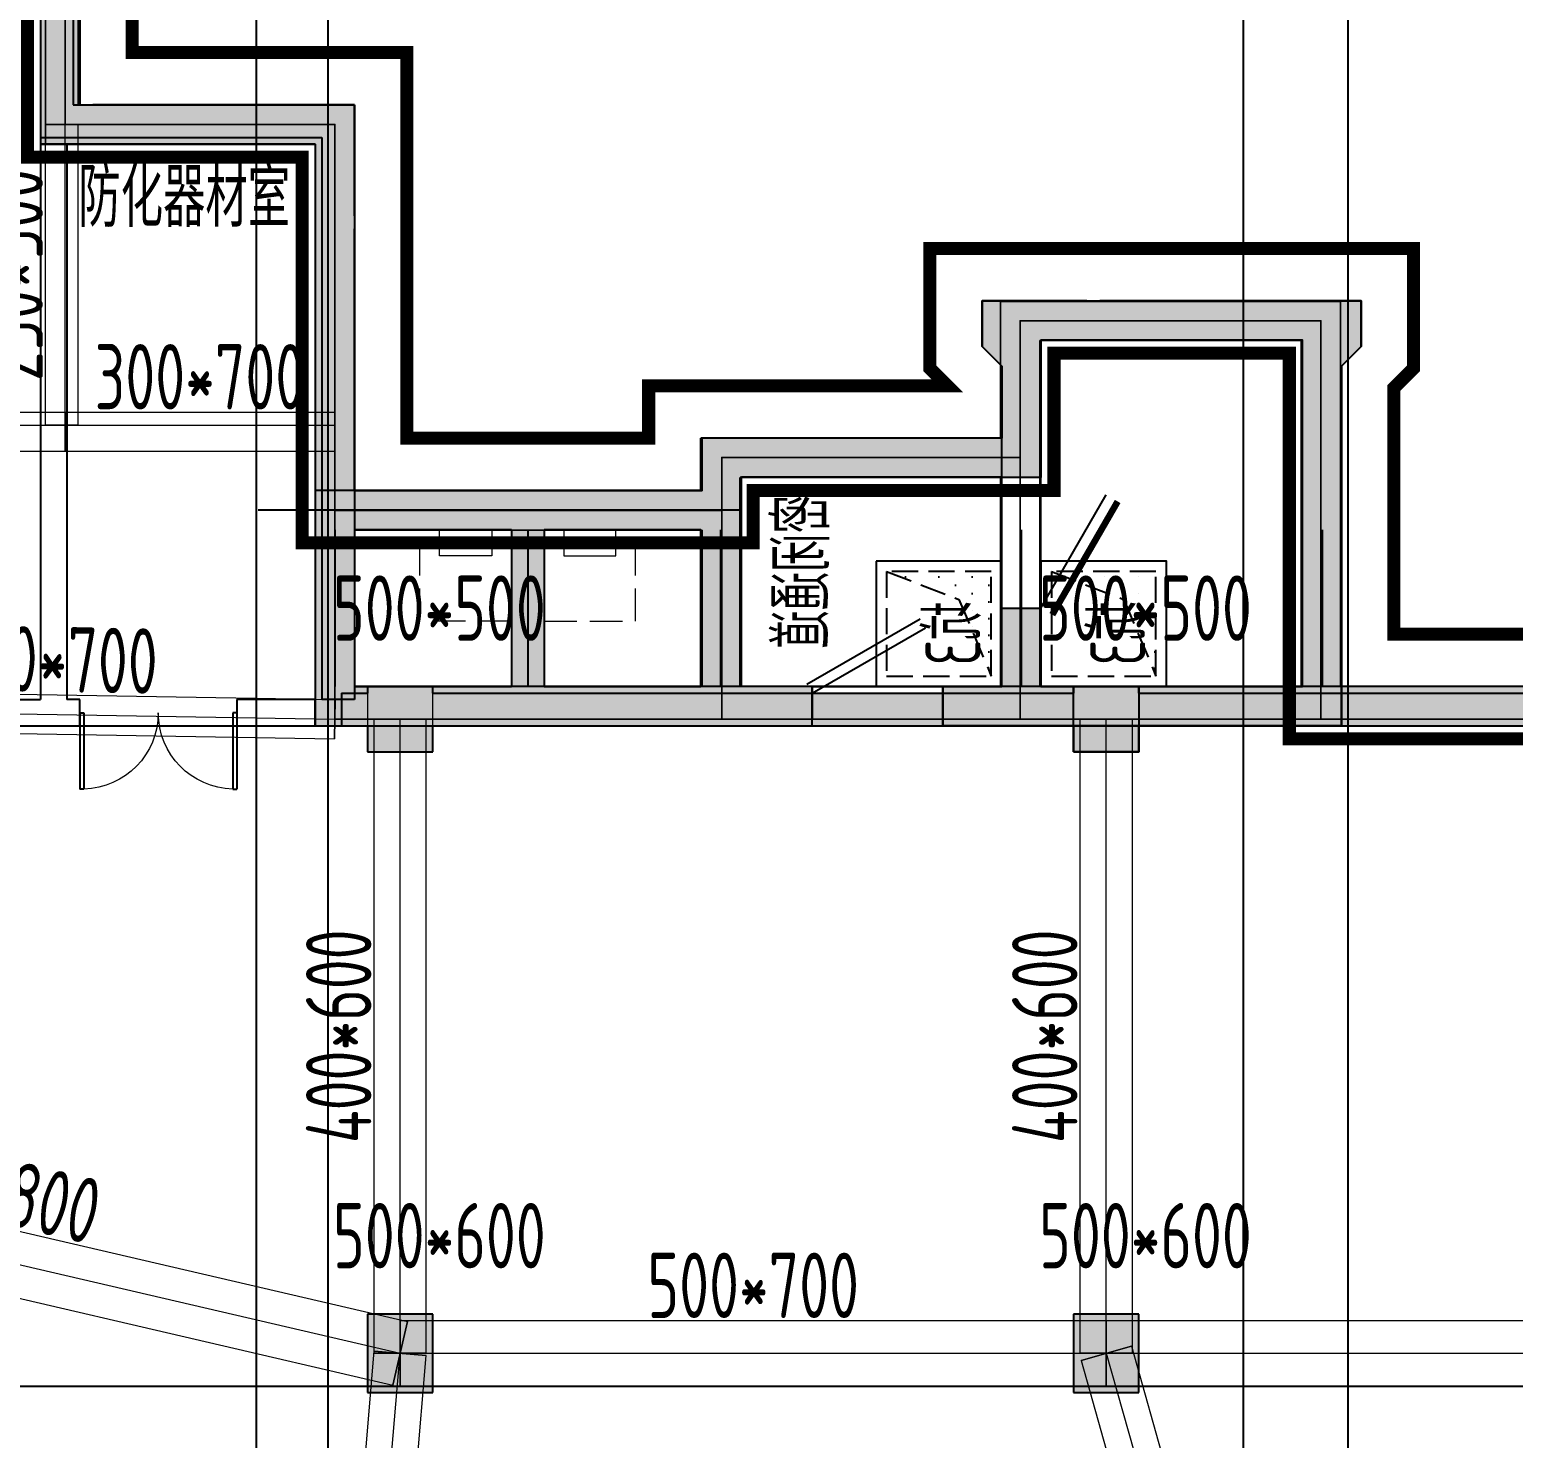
# Model space of a CAD drawing. Extents: x 369444 to 684549, y -549309 to 575337.
# Drawn here: x 449591 to 460938, y 449807 to 460582 of the extents above; entities that cross this region are included whole.
import ezdxf

# ---------------------------------------------------------------- set-up
doc = ezdxf.new("R2010")
doc.units = 0
doc.header["$LTSCALE"] = 1000
doc.header["$MEASUREMENT"] = 0
doc.linetypes.add('DASH', pattern=[0.35, 0.25, -0.1])
for name, color, linetype, lineweight, true_color in [('-1-0-1', 7, 'Continuous', 0, 0xc0c0c0), ('-1-1-2', 7, 'Continuous', 0, 0xc0c0c0), ('-2-0-1', 1, 'Continuous', 0, 0xff0000), ('-2-1-2', 9, 'Continuous', 0, 0x808080), ('1-6-1', 7, 'Continuous', 0, 0x55ff55), ('1-6-2', 7, 'Continuous', 0, 0x55ff55), ('11-6-1', 2, 'Continuous', 0, 0xffff00), ('11-6-2', 2, 'Continuous', 0, 0xffff00), ('11-6-5', 2, 'Continuous', 0, 0xffff00), ('12-6-1', 4, 'Continuous', 0, 0x00ffff), ('12-6-2', 4, 'Continuous', 0, 0x00ffff), ('12-6-5', 4, 'Continuous', 0, 0x00ffff)]:
    doc.layers.add(name, color=color, linetype=linetype, lineweight=lineweight, true_color=true_color)
for name, color, linetype in [('A-WALL-HATCH', 8, 'Continuous'), ('AIRD-PLUM', 122, 'Continuous'), ('COLUMN', 9, 'Continuous'), ('DOTE', 1, 'Continuous'), ('HS-A-轮廓线-地下室', 3, 'DASH'), ('PUB_DIM', 3, 'Continuous'), ('PUB_HATCH', 8, 'Continuous'), ('PUB_WALL', 9, 'Continuous'), ('WALL', 9, 'Continuous'), ('WINDOW', 4, 'Continuous'), ('二期轮廓线', 8, 'DASH'), ('文字', 2, 'Continuous'), ('留洞', 4, 'Continuous'), ('砼墙', 151, 'Continuous'), ('防火分区线', 7, 'Continuous')]:
    doc.layers.add(name, color=color, linetype=linetype)
doc.layers.add('细线', color=42, linetype='Continuous', lineweight=13)
doc.styles.add('_TCH_DIM', font='SIMPLEX', dxfattribs={"bigfont": 'GBCBIG'})
doc.styles.add('yjkcad', font='yjkeng.shx', dxfattribs={"width": 0.7, "height": 250, "bigfont": 'yjkchn.shx'})
doc.styles.add('说明', font='TSSDENG', dxfattribs={"width": 0.7, "bigfont": 'HZTXT'})

# ---------------------------------------------------------------- blocks, each defined once
blk = doc.blocks.new('$DorLib2D$00000002')
for p, q in [((-0.5, 0), (-0.5, 0.4875)), ((-0.475, 0.4875), (-0.5, 0.4875)), ((-0.475, 0), (-0.475, 0.4875)), ((0.475, 0), (0.475, 0.4875)), ((0.475, 0.4875), (0.5, 0.4875)), ((0.5, 0), (0.5, 0.4875)), ((-0.5, 0), (-0.475, 0)), ((0.5, 0), (0.475, 0))]:
    blk.add_line(p, q)
at = {"lineweight": 13}
for centre, start, end in [((-0.4875, 0), 0, 88.53072), ((0.4875, 0), 91.46928, 180)]:
    blk.add_arc(centre, 0.4875, start, end, dxfattribs=at)
blk = doc.blocks.new('$DorLib2D$00000179')
at = {"color": 0}
for p, q in [((-0.54, 0.169), (0.326, 0.669)), ((-0.5, 0.1), (0.366, 0.6))]:
    blk.add_line(p, q, dxfattribs=at)
blk = doc.blocks.new('column500')
h = blk.add_hatch(color=0)
h.dxf.hatch_style = 1
h.paths.add_polyline_path([(-216381, -381440), (-215881, -381440), (-215881, -380940), (-216381, -380940)])
at = {"color": 0}
blk.add_lwpolyline([(-216381, -381440), (-215881, -381440), (-215881, -380940), (-216381, -380940)], close=True, dxfattribs=at)
blk = doc.blocks.new('JSK800')
at = {"layer": 'AIRD-PLUM'}
h = blk.add_hatch(dxfattribs=at)
h.set_pattern_fill('DOTS', color=8, scale=80, style=0)
h.set_pattern_definition([(0, (-20, -20), (63.5, 127), [0, -127])])
h.paths.add_polyline_path([(80, 880), (80, 80), (293, 633), (880, 880)])
at = {"layer": 'AIRD-PLUM', "ltscale": 0.25}
blk.add_lwpolyline([(0, 0), (960, 0), (960, 960), (0, 960)], close=True, dxfattribs=at)
at = {"layer": 'AIRD-PLUM', "color": 8, "linetype": 'DASH', "ltscale": 0.8}
blk.add_lwpolyline([(80, 80), (880, 80), (880, 880), (80, 880)], close=True, dxfattribs=at)
blk.add_lwpolyline([(80, 80), (293, 633), (880, 880)], dxfattribs=at)
blk = doc.blocks.new('$DorLib2D$00000191')
at = {"layer": 'WINDOW', "color": 0}
blk.add_line((-0.5, 0.15), (0.366, 0.65), dxfattribs=at)
at = {"layer": 'WINDOW', "color": 0, "const_width": 0.05}
blk.add_lwpolyline([(-0.55, 0.237), (0.316, 0.737)], dxfattribs=at)

msp = doc.modelspace()

# ---------------------------------------------------------------- hatches: boundary and pattern name
at = {"layer": 'A-WALL-HATCH'}
for points in [[(452674.7, 455056.6), (452674.7, 455556.6), (452174.7, 455556.6), (452174.7, 455056.6)], [(458074.7, 455056.6), (458074.7, 455556.6), (457574.7, 455556.6), (457574.7, 455056.6)], [(452674.7, 450156.6), (452674.7, 450756.6), (452174.7, 450756.6), (452174.7, 450156.6)], [(458074.7, 450156.6), (458074.7, 450756.6), (457574.7, 450756.6), (457574.7, 450156.6)]]:
    msp.add_hatch(color=256, dxfattribs=at).paths.add_polyline_path(points)
at = {"layer": 'PUB_HATCH', "linetype": 'ByBlock'}
for points in [[(449924.5, 466957), (449674.5, 466707), (449674.5, 459757), (449924.5, 460007)], [(449924.5, 460007), (449674.5, 459757), (451824.5, 459757), (452074.5, 460007)], [(452074.5, 460007), (451824.5, 459757), (451824.5, 455457), (452074.5, 455457)], [(452174.7, 455257), (452174.7, 455507), (451974.5, 455507), (451974.5, 455257)], [(457574.7, 455257), (457574.7, 455507), (452674.7, 455507), (452674.7, 455257)], [(465724.7, 455257), (465724.7, 455507), (458074.7, 455507), (458074.7, 455257)]]:
    msp.add_hatch(color=256, dxfattribs=at).paths.add_polyline_path(points)
at = {"layer": 'PUB_HATCH'}
for points in [[(449734.6, 461277), (449674.6, 461157), (449674.6, 459707), (449974.6, 460007), (449974.6, 461257)], [(449974.6, 460007), (449674.6, 459707), (451774.6, 459707), (452074.6, 460007)], [(452074.6, 460007), (451774.6, 459707), (451774.6, 455257), (452074.6, 455557)], [(451774.6, 455257), (455575.1, 455257), (455575.1, 455557), (452074.6, 455557)], [(475074.6, 455557), (456575.1, 455557), (456575.1, 455257), (475074.6, 455257)]]:
    msp.add_hatch(color=256, dxfattribs=at).paths.add_polyline_path(points)
at = {"layer": 'PUB_HATCH', "extrusion": (3.05966e-06, -1.21671e-05, 1)}
for points in [[(457024.9, 457157), (457024.9, 457457), (454724.9, 457457), (455024.9, 457157)], [(454824.9, 456907), (455024.9, 456907), (455024.9, 457157), (454724.9, 457457), (454724.9, 457057)], [(452074.6, 456757), (451774.6, 457057), (451774.6, 455257), (452074.6, 455557)], [(453399.9, 456857), (453399.9, 457057), (451774.6, 457057), (452074.6, 456757), (453274.9, 456757)], [(454824.9, 456907), (454724.9, 457057), (453399.9, 457057), (453399.9, 456857), (453524.9, 456757), (454724.9, 456757)], [(453399.9, 456857), (453274.9, 456757), (453274.9, 455557), (453399.9, 455457), (453524.9, 455557), (453524.9, 456757)], [(454874.9, 455457), (455024.9, 455557), (455024.9, 456907), (454824.9, 456907), (454724.9, 456757), (454724.9, 455557)]]:
    msp.add_hatch(color=252, dxfattribs=at).paths.add_polyline_path(points)
at = {"layer": 'PUB_HATCH', "linetype": 'ByBlock', "extrusion": (3.05966e-06, -1.21671e-05, 1)}
for points in [[(452074.6, 455557), (451774.6, 455257), (453399.9, 455257), (453399.9, 455457), (453274.9, 455557)], [(453399.9, 455457), (453399.9, 455257), (454874.9, 455257), (454874.9, 455457), (454724.9, 455557), (453524.9, 455557)], [(454874.9, 455257), (455574.9, 455257), (455574.9, 455557), (455024.9, 455557), (454874.9, 455457)]]:
    msp.add_hatch(color=8, dxfattribs=at).paths.add_polyline_path(points)
at = {"layer": 'PUB_WALL', "extrusion": (3.05966e-06, -1.21671e-05, 1)}
msp.add_hatch(color=252, dxfattribs=at).paths.add_polyline_path([(457324.9, 455557), (457324.9, 456157), (457024.9, 456157), (457024.9, 455557), (456574.9, 455557), (456574.9, 455257), (456874.9, 455257), (456834.4, 455257), (457474.9, 455257), (457474.9, 455257), (459624.9, 455257), (459624.9, 458007), (459774.9, 458157), (459774.9, 458507), (456874.9, 458507), (456874.9, 458157), (457024.9, 458007), (457024.9, 457157), (457324.9, 457157), (457324.9, 458207), (459324.9, 458207), (459324.9, 455557)])

# ---------------------------------------------------------------- linework, layer by layer
at = {"layer": '-1-0-1', "color": 0}
for p in [(449861.1, 459857.2, -3600), (451924.3, 459857.2, -3600), (457165.8, 458353.3, -3600), (459464.8, 458353.3, -3600), (449861.1, 457556.9, -3600), (451924.3, 457556.9, -3600), (454884.3, 457310.3, -3600), (457165.8, 457310.3, -3600), (451924.3, 456903.9, -3600), (454884.3, 456903.9, -3600), (451924.3, 455307.1, -3600), (452424.3, 455307.1, -3600), (454884.3, 455307.1, -3600), (457165.8, 455307.1, -3600), (457824.3, 455307.1, -3600), (459464.8, 455307.1, -3600), (452424.3, 450457.1, -3600), (457824.3, 450457.1, -3600)]:
    msp.add_point(p, dxfattribs=at)
at = {"layer": '-1-1-2', "color": 0}
for p, q in [((449861.1, 459857.2, -3600), (449861.1, 459857.2)), ((451924.3, 459857.2, -3600), (451924.3, 459857.2)), ((457165.8, 458353.3, -3600), (457165.8, 458353.3)), ((459464.8, 458353.3, -3600), (459464.8, 458353.3)), ((449861.1, 457556.9, -3600), (449861.1, 457556.9)), ((451924.3, 457556.9, -3600), (451924.3, 457556.9)), ((454884.3, 457310.3, -3600), (454884.3, 457310.3)), ((457165.8, 457310.3, -3600), (457165.8, 457310.3)), ((451924.3, 456903.9, -3600), (451924.3, 456903.9)), ((454884.3, 456903.9, -3600), (454884.3, 456903.9)), ((451924.3, 455307.1, -3600), (451924.3, 455307.1)), ((452424.3, 455307.1, -3600), (452424.3, 455307.1)), ((454884.3, 455307.1, -3600), (454884.3, 455307.1)), ((457165.8, 455307.1, -3600), (457165.8, 455307.1)), ((457824.3, 455307.1, -3600), (457824.3, 455307.1)), ((459464.8, 455307.1, -3600), (459464.8, 455307.1)), ((452424.3, 450457.1, -3600), (452424.3, 450457.1)), ((457824.3, 450457.1, -3600), (457824.3, 450457.1))]:
    msp.add_line(p, q, dxfattribs=at)
at = {"layer": '-2-0-1', "color": 0}
for p, q in [((449861.1, 459857.2, -3600), (449861.1, 461756.9, -3600)), ((449861.1, 457556.9, -3600), (449861.1, 459857.2, -3600)), ((449861.1, 459857.2, -3600), (451924.3, 459857.2, -3600)), ((451924.3, 457556.9, -3600), (451924.3, 459857.2, -3600)), ((457165.8, 457310.3, -3600), (457165.8, 458353.3, -3600)), ((457165.8, 458353.3, -3600), (459464.8, 458353.3, -3600)), ((459464.8, 455307.1, -3600), (459464.8, 458353.3, -3600)), ((447590.9, 457556.9, -3600), (449861.1, 457556.9, -3600)), ((449861.1, 457556.9, -3600), (451924.3, 457556.9, -3600)), ((451924.3, 456903.9, -3600), (451924.3, 457556.9, -3600)), ((454884.3, 456903.9, -3600), (454884.3, 457310.3, -3600)), ((454884.3, 457310.3, -3600), (457165.8, 457310.3, -3600)), ((457165.8, 455307.1, -3600), (457165.8, 457310.3, -3600)), ((451924.3, 456903.9, -3600), (454884.3, 456903.9, -3600)), ((451924.3, 455307.1, -3600), (451924.3, 456903.9, -3600)), ((454884.3, 455307.1, -3600), (454884.3, 456903.9, -3600)), ((447590.9, 455382.2, -3600), (451924.3, 455307.1, -3600)), ((451924.3, 455307.1, -3600), (452424.3, 455307.1, -3600)), ((452424.3, 455307.1, -3600), (454884.3, 455307.1, -3600)), ((452424.3, 450457.1, -3600), (452424.3, 455307.1, -3600)), ((454884.3, 455307.1, -3600), (457165.8, 455307.1, -3600)), ((457165.8, 455307.1, -3600), (457824.3, 455307.1, -3600)), ((457824.3, 455307.1, -3600), (459464.8, 455307.1, -3600)), ((457824.3, 450457.1, -3600), (457824.3, 455307.1, -3600)), ((459464.8, 455307.1, -3600), (465974.3, 455307.1, -3600)), ((445974.4, 451956.9, -3600), (452424.3, 450457.1, -3600)), ((451874.3, 443907.1, -3600), (452424.3, 450457.1, -3600)), ((452424.3, 450457.1, -3600), (457824.3, 450457.1, -3600)), ((457824.3, 450457.1, -3600), (459674.3, 443907.1, -3600)), ((457824.3, 450457.1, -3600), (465974.3, 450457.1, -3600))]:
    msp.add_line(p, q, dxfattribs=at)
at = {"layer": '-2-1-2', "color": 0}
for p, q in [((449861.1, 459857.2), (449861.1, 461756.9)), ((449861.1, 457556.9), (449861.1, 459857.2)), ((449861.1, 459857.2), (451924.3, 459857.2)), ((451924.3, 457556.9), (451924.3, 459857.2)), ((457165.8, 457310.3), (457165.8, 458353.3)), ((457165.8, 458353.3), (459464.8, 458353.3)), ((459464.8, 455307.1), (459464.8, 458353.3)), ((447590.9, 457556.9), (449861.1, 457556.9)), ((449861.1, 457556.9), (451924.3, 457556.9)), ((451924.3, 456903.9), (451924.3, 457556.9)), ((454884.3, 456903.9), (454884.3, 457310.3)), ((454884.3, 457310.3), (457165.8, 457310.3)), ((457165.8, 455307.1), (457165.8, 457310.3)), ((451924.3, 456903.9), (454884.3, 456903.9)), ((451924.3, 455307.1), (451924.3, 456903.9)), ((454884.3, 455307.1), (454884.3, 456903.9)), ((447590.9, 455382.2), (451924.3, 455307.1)), ((451924.3, 455307.1), (452424.3, 455307.1)), ((452424.3, 455307.1), (454884.3, 455307.1)), ((452424.3, 450457.1), (452424.3, 455307.1)), ((454884.3, 455307.1), (457165.8, 455307.1)), ((457165.8, 455307.1), (457824.3, 455307.1)), ((457824.3, 455307.1), (459464.8, 455307.1)), ((457824.3, 450457.1), (457824.3, 455307.1)), ((459464.8, 455307.1), (465974.3, 455307.1)), ((445974.4, 451956.9), (452424.3, 450457.1)), ((451874.3, 443907.1), (452424.3, 450457.1)), ((452424.3, 450457.1), (457824.3, 450457.1)), ((457824.3, 450457.1), (459674.3, 443907.1)), ((457824.3, 450457.1), (465974.3, 450457.1))]:
    msp.add_line(p, q, dxfattribs=at)
at = {"layer": '1-6-1', "color": 0}
for p, q in [((449961.1, 461756.9, -5100), (449961.1, 460007.2, -5100)), ((449961.1, 460007.2, -8700), (449961.1, 461756.9, -8700)), ((449711.1, 461631.9, -8700), (449711.1, 459707.2, -8700)), ((449711.1, 459707.2, -5100), (449711.1, 461631.9, -5100)), ((449961.1, 460007.2, -3600), (449961.1, 460007.2)), ((452074.3, 460007.2, -3600), (449961.1, 460007.2, -3600)), ((449961.1, 460007.2), (452074.3, 460007.2)), ((449961.1, 460007.2, -5100), (449961.1, 460007.2, -8700)), ((452074.3, 460007.2), (452074.3, 457556.9)), ((452074.3, 460007.2, -3600), (452074.3, 460007.2)), ((452074.3, 457556.9, -3600), (452074.3, 460007.2, -3600)), ((452074.3, 460007.2), (452074.3, 460007.2, -3600)), ((449711.1, 459707.2), (449711.1, 459707.2, -3600)), ((451774.3, 459707.2), (449711.1, 459707.2)), ((449711.1, 459707.2, -3600), (451774.3, 459707.2, -3600)), ((449711.1, 459707.2, -8700), (449711.1, 459707.2, -5100)), ((451774.3, 459707.2, -3600), (451774.3, 457556.9, -3600)), ((451774.3, 459707.2), (451774.3, 459707.2, -3600)), ((451774.3, 457556.9), (451774.3, 459707.2)), ((451774.3, 459707.2, -3600), (451774.3, 459707.2)), ((457015.8, 458503.3, -3600), (457015.8, 457460.3, -3600)), ((457015.8, 458503.3), (457015.8, 458503.3, -3600)), ((457015.8, 457460.3), (457015.8, 458503.3)), ((457015.8, 458503.3, -3600), (457015.8, 458503.3)), ((459614.8, 458503.3, -3600), (457015.8, 458503.3, -3600)), ((457015.8, 458503.3), (459614.8, 458503.3)), ((459614.8, 458503.3), (459614.8, 458503.3, -3600)), ((459614.8, 458503.3), (459614.8, 455557.1)), ((459614.8, 458503.3, -3600), (459614.8, 458503.3)), ((459614.8, 455557.1, -3600), (459614.8, 458503.3, -3600)), ((457315.8, 458203.3), (457315.8, 457310.3)), ((457315.8, 458203.3, -3600), (457315.8, 458203.3)), ((457315.8, 457310.3, -3600), (457315.8, 458203.3, -3600)), ((457315.8, 458203.3), (457315.8, 458203.3, -3600)), ((459314.8, 458203.3), (457315.8, 458203.3)), ((457315.8, 458203.3, -3600), (459314.8, 458203.3, -3600)), ((459314.8, 458203.3, -3600), (459314.8, 458203.3)), ((459314.8, 458203.3, -3600), (459314.8, 455557.1, -3600)), ((459314.8, 458203.3), (459314.8, 458203.3, -3600)), ((459314.8, 455557.1), (459314.8, 458203.3)), ((451774.3, 457556.9, -3600), (451774.3, 456903.9, -3600)), ((451774.3, 457556.9), (451774.3, 457556.9, -3600)), ((451774.3, 456903.9), (451774.3, 457556.9)), ((451774.3, 457556.9, -3600), (451774.3, 457556.9)), ((452074.3, 457556.9), (452074.3, 457053.9)), ((452074.3, 457556.9, -3600), (452074.3, 457556.9)), ((452074.3, 457053.9, -3600), (452074.3, 457556.9, -3600)), ((452074.3, 457556.9), (452074.3, 457556.9, -3600)), ((454734.3, 457460.3, -3600), (454734.3, 457053.9, -3600)), ((454734.3, 457460.3), (454734.3, 457460.3, -3600)), ((454734.3, 457053.9), (454734.3, 457460.3)), ((454734.3, 457460.3, -3600), (454734.3, 457460.3)), ((457015.8, 457460.3, -3600), (454734.3, 457460.3, -3600)), ((454734.3, 457460.3), (457015.8, 457460.3)), ((457015.8, 457460.3), (457015.8, 457460.3, -3600)), ((457015.8, 457460.3, -3600), (457015.8, 457460.3)), ((457315.8, 457310.3), (457315.8, 457310.3, -3600)), ((457315.8, 457310.3), (457315.8, 455557.1)), ((457315.8, 457310.3, -3600), (457315.8, 457310.3)), ((457315.8, 455557.1, -3600), (457315.8, 457310.3, -3600)), ((455034.3, 457160.3), (455034.3, 456903.9)), ((455034.3, 457160.3, -3600), (455034.3, 457160.3)), ((455034.3, 456903.9, -3600), (455034.3, 457160.3, -3600)), ((455034.3, 457160.3), (455034.3, 457160.3, -3600)), ((457015.8, 457160.3), (455034.3, 457160.3)), ((455034.3, 457160.3, -3600), (457015.8, 457160.3, -3600)), ((457015.8, 457160.3, -3600), (457015.8, 457160.3)), ((457015.8, 457160.3, -3600), (457015.8, 455557.1, -3600)), ((457015.8, 457160.3), (457015.8, 457160.3, -3600)), ((457015.8, 455557.1), (457015.8, 457160.3)), ((452074.3, 457053.9, -3600), (452074.3, 457053.9)), ((454734.3, 457053.9, -3600), (452074.3, 457053.9, -3600)), ((452074.3, 457053.9), (454734.3, 457053.9)), ((452074.3, 457053.9), (452074.3, 457053.9, -3600)), ((454734.3, 457053.9), (454734.3, 457053.9, -3600)), ((454734.3, 457053.9, -3600), (454734.3, 457053.9)), ((451774.3, 456903.9, -3600), (451774.3, 456903.9)), ((451774.3, 456903.9, -3600), (451774.3, 455257.1, -3600)), ((451774.3, 456903.9), (451774.3, 456903.9, -3600)), ((451774.3, 455257.1), (451774.3, 456903.9)), ((455034.3, 456903.9), (455034.3, 456903.9, -3600)), ((455034.3, 456903.9), (455034.3, 455557.1)), ((455034.3, 456903.9, -3600), (455034.3, 456903.9)), ((455034.3, 455557.1, -3600), (455034.3, 456903.9, -3600)), ((452074.3, 456753.9), (452074.3, 456753.9, -3600)), ((454734.3, 456753.9), (452074.3, 456753.9)), ((452074.3, 456753.9, -3600), (454734.3, 456753.9, -3600)), ((452074.3, 456753.9), (452074.3, 455557.1)), ((452074.3, 456753.9, -3600), (452074.3, 456753.9)), ((452074.3, 455557.1, -3600), (452074.3, 456753.9, -3600)), ((454734.3, 456753.9, -3600), (454734.3, 456753.9)), ((454734.3, 456753.9, -3600), (454734.3, 455557.1, -3600)), ((454734.3, 456753.9), (454734.3, 456753.9, -3600)), ((454734.3, 455557.1), (454734.3, 456753.9)), ((452074.3, 455557.1, -8700), (452074.3, 455557.1, -5100)), ((452424.3, 455557.1, -8700), (452074.3, 455557.1, -8700)), ((452074.3, 455557.1, -5100), (452424.3, 455557.1, -5100)), ((452074.3, 455557.1), (452074.3, 455557.1, -3600)), ((452424.3, 455557.1, -5100), (452424.3, 455557.1, -8700)), ((452424.3, 455557.1, -3600), (452424.3, 455557.1)), ((454734.3, 455557.1, -3600), (452424.3, 455557.1, -3600)), ((452424.3, 455557.1), (454734.3, 455557.1)), ((454734.3, 455557.1, -3600), (454734.3, 455557.1)), ((454734.3, 455557.1), (454734.3, 455557.1, -3600)), ((455034.3, 455557.1), (455034.3, 455557.1, -3600)), ((455034.3, 455557.1, -3600), (455034.3, 455557.1)), ((457015.8, 455557.1, -3600), (455034.3, 455557.1, -3600)), ((455034.3, 455557.1), (457015.8, 455557.1)), ((457015.8, 455557.1, -3600), (457015.8, 455557.1)), ((457015.8, 455557.1), (457015.8, 455557.1, -3600)), ((457315.8, 455557.1), (457315.8, 455557.1, -3600)), ((457315.8, 455557.1, -3600), (457315.8, 455557.1)), ((457824.3, 455557.1, -3600), (457315.8, 455557.1, -3600)), ((457315.8, 455557.1), (457824.3, 455557.1)), ((457824.3, 455557.1), (457824.3, 455557.1, -3600)), ((457824.3, 455557.1, -3600), (457824.3, 455557.1)), ((459314.8, 455557.1, -3600), (457824.3, 455557.1, -3600)), ((457824.3, 455557.1), (459314.8, 455557.1)), ((459314.8, 455557.1, -3600), (459314.8, 455557.1)), ((459314.8, 455557.1), (459314.8, 455557.1, -3600)), ((459614.8, 455557.1), (459614.8, 455557.1, -3600)), ((459614.8, 455557.1, -3600), (459614.8, 455557.1)), ((465974.3, 455557.1, -3600), (459614.8, 455557.1, -3600)), ((459614.8, 455557.1), (465974.3, 455557.1)), ((451774.3, 455257.1, -5100), (451774.3, 455257.1, -8700)), ((452424.3, 455257.1, -5100), (451774.3, 455257.1, -5100)), ((451774.3, 455257.1, -8700), (452424.3, 455257.1, -8700)), ((451774.3, 455257.1, -3600), (451774.3, 455257.1)), ((452424.3, 455257.1, -8700), (452424.3, 455257.1, -5100)), ((452424.3, 455257.1), (452424.3, 455257.1, -3600)), ((454884.3, 455257.1), (452424.3, 455257.1)), ((452424.3, 455257.1, -3600), (454884.3, 455257.1, -3600)), ((454884.3, 455257.1), (454884.3, 455257.1, -3600)), ((457165.8, 455257.1), (454884.3, 455257.1)), ((454884.3, 455257.1, -3600), (457165.8, 455257.1, -3600)), ((454884.3, 455257.1, -3600), (454884.3, 455257.1)), ((457165.8, 455257.1), (457165.8, 455257.1, -3600)), ((457824.3, 455257.1), (457165.8, 455257.1)), ((457165.8, 455257.1, -3600), (457824.3, 455257.1, -3600)), ((457165.8, 455257.1, -3600), (457165.8, 455257.1)), ((457824.3, 455257.1, -3600), (457824.3, 455257.1)), ((457824.3, 455257.1), (457824.3, 455257.1, -3600)), ((459464.8, 455257.1), (457824.3, 455257.1)), ((457824.3, 455257.1, -3600), (459464.8, 455257.1, -3600)), ((459464.8, 455257.1), (459464.8, 455257.1, -3600)), ((465974.3, 455257.1), (459464.8, 455257.1)), ((459464.8, 455257.1, -3600), (465974.3, 455257.1, -3600)), ((459464.8, 455257.1, -3600), (459464.8, 455257.1))]:
    msp.add_line(p, q, dxfattribs=at)
at = {"layer": '1-6-2', "color": 0}
for p, q in [((449861.1, 461756.9, -5100), (449861.1, 459857.2, -5100)), ((449861.1, 459857.2, -8700), (449861.1, 461756.9, -8700)), ((449861.1, 459857.2), (449861.1, 459857.2, -3600)), ((451924.3, 459857.2), (449861.1, 459857.2)), ((449861.1, 459857.2, -3600), (451924.3, 459857.2, -3600)), ((449861.1, 459857.2, -5100), (449861.1, 459857.2, -8700)), ((451924.3, 459857.2), (451924.3, 457556.9)), ((451924.3, 459857.2, -3600), (451924.3, 459857.2)), ((451924.3, 457556.9, -3600), (451924.3, 459857.2, -3600)), ((451924.3, 459857.2, -3600), (451924.3, 459857.2)), ((457165.8, 458353.3), (457165.8, 457310.3)), ((457165.8, 458353.3, -3600), (457165.8, 458353.3)), ((457165.8, 457310.3, -3600), (457165.8, 458353.3, -3600)), ((457165.8, 458353.3), (457165.8, 458353.3, -3600)), ((459464.8, 458353.3), (457165.8, 458353.3)), ((457165.8, 458353.3, -3600), (459464.8, 458353.3, -3600)), ((459464.8, 458353.3, -3600), (459464.8, 458353.3)), ((459464.8, 458353.3), (459464.8, 455307.1)), ((459464.8, 458353.3, -3600), (459464.8, 458353.3)), ((459464.8, 455307.1, -3600), (459464.8, 458353.3, -3600)), ((451924.3, 457556.9), (451924.3, 456903.9)), ((451924.3, 457556.9, -3600), (451924.3, 457556.9)), ((451924.3, 456903.9, -3600), (451924.3, 457556.9, -3600)), ((451924.3, 457556.9), (451924.3, 457556.9, -3600)), ((454884.3, 457310.3), (454884.3, 456903.9)), ((454884.3, 457310.3, -3600), (454884.3, 457310.3)), ((454884.3, 456903.9, -3600), (454884.3, 457310.3, -3600)), ((454884.3, 457310.3), (454884.3, 457310.3, -3600)), ((457165.8, 457310.3), (454884.3, 457310.3)), ((454884.3, 457310.3, -3600), (457165.8, 457310.3, -3600)), ((457165.8, 457310.3, -3600), (457165.8, 457310.3)), ((457165.8, 457310.3), (457165.8, 457310.3, -3600)), ((457165.8, 457310.3), (457165.8, 455307.1)), ((457165.8, 457310.3, -3600), (457165.8, 457310.3)), ((457165.8, 455307.1, -3600), (457165.8, 457310.3, -3600)), ((451924.3, 456903.9), (451924.3, 456903.9, -3600)), ((454884.3, 456903.9), (451924.3, 456903.9)), ((451924.3, 456903.9, -3600), (454884.3, 456903.9, -3600)), ((451924.3, 456903.9), (451924.3, 456903.9, -3600)), ((451924.3, 456903.9), (451924.3, 455307.1)), ((451924.3, 456903.9, -3600), (451924.3, 456903.9)), ((451924.3, 455307.1, -3600), (451924.3, 456903.9, -3600)), ((454884.3, 456903.9, -3600), (454884.3, 456903.9)), ((454884.3, 456903.9), (454884.3, 456903.9, -3600)), ((454884.3, 456903.9), (454884.3, 455307.1)), ((454884.3, 456903.9, -3600), (454884.3, 456903.9)), ((454884.3, 455307.1, -3600), (454884.3, 456903.9, -3600)), ((451924.3, 455307.1, -5100), (451924.3, 455307.1, -8700)), ((452424.3, 455307.1, -5100), (451924.3, 455307.1, -5100)), ((451924.3, 455307.1, -8700), (452424.3, 455307.1, -8700)), ((451924.3, 455307.1), (451924.3, 455307.1, -3600)), ((452424.3, 455307.1, -8700), (452424.3, 455307.1, -5100)), ((452424.3, 455307.1), (452424.3, 455307.1, -3600)), ((454884.3, 455307.1), (452424.3, 455307.1)), ((452424.3, 455307.1, -3600), (454884.3, 455307.1, -3600)), ((454884.3, 455307.1), (454884.3, 455307.1, -3600)), ((454884.3, 455307.1), (454884.3, 455307.1, -3600)), ((457165.8, 455307.1), (454884.3, 455307.1)), ((454884.3, 455307.1, -3600), (457165.8, 455307.1, -3600)), ((454884.3, 455307.1, -3600), (454884.3, 455307.1)), ((457165.8, 455307.1), (457165.8, 455307.1, -3600)), ((457165.8, 455307.1), (457165.8, 455307.1, -3600)), ((457824.3, 455307.1), (457165.8, 455307.1)), ((457165.8, 455307.1, -3600), (457824.3, 455307.1, -3600)), ((457165.8, 455307.1, -3600), (457165.8, 455307.1)), ((457824.3, 455307.1, -3600), (457824.3, 455307.1)), ((457824.3, 455307.1), (457824.3, 455307.1, -3600)), ((459464.8, 455307.1), (457824.3, 455307.1)), ((457824.3, 455307.1, -3600), (459464.8, 455307.1, -3600)), ((459464.8, 455307.1), (459464.8, 455307.1, -3600)), ((459464.8, 455307.1), (459464.8, 455307.1, -3600)), ((465974.3, 455307.1), (459464.8, 455307.1)), ((459464.8, 455307.1, -3600), (465974.3, 455307.1, -3600)), ((459464.8, 455307.1, -3600), (459464.8, 455307.1))]:
    msp.add_line(p, q, dxfattribs=at)
at = {"layer": '11-6-1', "color": 0}
for p, q in [((452174.3, 455557.1), (452174.3, 455057.1)), ((452674.3, 455557.1), (452174.3, 455557.1)), ((452174.3, 455557.1, -3600), (452174.3, 455057.1, -3600)), ((452674.3, 455557.1, -3600), (452174.3, 455557.1, -3600)), ((452174.3, 455557.1, -3600), (452174.3, 455557.1)), ((452674.3, 455057.1), (452674.3, 455557.1)), ((452674.3, 455057.1, -3600), (452674.3, 455557.1, -3600)), ((452674.3, 455557.1, -3600), (452674.3, 455557.1)), ((457574.3, 455557.1), (457574.3, 455057.1)), ((458074.3, 455557.1), (457574.3, 455557.1)), ((457574.3, 455557.1, -3600), (457574.3, 455057.1, -3600)), ((458074.3, 455557.1, -3600), (457574.3, 455557.1, -3600)), ((457574.3, 455557.1, -3600), (457574.3, 455557.1)), ((458074.3, 455057.1), (458074.3, 455557.1)), ((458074.3, 455057.1, -3600), (458074.3, 455557.1, -3600)), ((458074.3, 455557.1, -3600), (458074.3, 455557.1)), ((452174.3, 455057.1), (452674.3, 455057.1)), ((452174.3, 455057.1, -3600), (452674.3, 455057.1, -3600)), ((452174.3, 455057.1, -3600), (452174.3, 455057.1)), ((452674.3, 455057.1, -3600), (452674.3, 455057.1)), ((457574.3, 455057.1), (458074.3, 455057.1)), ((457574.3, 455057.1, -3600), (458074.3, 455057.1, -3600)), ((457574.3, 455057.1, -3600), (457574.3, 455057.1)), ((458074.3, 455057.1, -3600), (458074.3, 455057.1)), ((452174.3, 450757.1, -5100), (452174.3, 450157.1, -5100)), ((452674.3, 450757.1, -5100), (452174.3, 450757.1, -5100)), ((452174.3, 450757.1, -8700), (452174.3, 450157.1, -8700)), ((452674.3, 450757.1, -8700), (452174.3, 450757.1, -8700)), ((452174.3, 450757.1, -8700), (452174.3, 450757.1, -5100)), ((452674.3, 450157.1, -5100), (452674.3, 450757.1, -5100)), ((452674.3, 450157.1, -8700), (452674.3, 450757.1, -8700)), ((452674.3, 450757.1, -8700), (452674.3, 450757.1, -5100)), ((457574.3, 450757.1, -5100), (457574.3, 450157.1, -5100)), ((458074.3, 450757.1, -5100), (457574.3, 450757.1, -5100)), ((457574.3, 450757.1, -8700), (457574.3, 450157.1, -8700)), ((458074.3, 450757.1, -8700), (457574.3, 450757.1, -8700)), ((457574.3, 450757.1, -8700), (457574.3, 450757.1, -5100)), ((458074.3, 450157.1, -5100), (458074.3, 450757.1, -5100)), ((458074.3, 450157.1, -8700), (458074.3, 450757.1, -8700)), ((458074.3, 450757.1, -8700), (458074.3, 450757.1, -5100)), ((452174.3, 450157.1, -5100), (452674.3, 450157.1, -5100)), ((452174.3, 450157.1, -8700), (452674.3, 450157.1, -8700)), ((452174.3, 450157.1, -8700), (452174.3, 450157.1, -5100)), ((452674.3, 450157.1, -8700), (452674.3, 450157.1, -5100)), ((457574.3, 450157.1, -5100), (458074.3, 450157.1, -5100)), ((457574.3, 450157.1, -8700), (458074.3, 450157.1, -8700)), ((457574.3, 450157.1, -8700), (457574.3, 450157.1, -5100)), ((458074.3, 450157.1, -8700), (458074.3, 450157.1, -5100))]:
    msp.add_line(p, q, dxfattribs=at)
at = {"layer": '11-6-2', "color": 0}
for p, q in [((452424.3, 455307.1, -3600), (452424.3, 455307.1)), ((457824.3, 455307.1, -3600), (457824.3, 455307.1)), ((452424.3, 450457.1, -8700), (452424.3, 450457.1, -5100)), ((457824.3, 450457.1, -8700), (457824.3, 450457.1, -5100))]:
    msp.add_line(p, q, dxfattribs=at)
at = {"layer": '12-6-1', "color": 0}
for p, q in [((449711.1, 459857.2), (449961.1, 459857.2)), ((449711.1, 459857.2, -500), (449711.1, 459857.2)), ((449961.1, 459857.2, -500), (449711.1, 459857.2, -500)), ((449711.1, 457556.9), (449711.1, 459857.2)), ((449711.1, 457556.9, -500), (449711.1, 459857.2, -500)), ((449961.1, 459857.2), (449961.1, 459857.2, -500)), ((449961.1, 457556.9), (449961.1, 459857.2)), ((449961.1, 457556.9, -500), (449961.1, 459857.2, -500)), ((447590.9, 457656.9), (449861.1, 457656.9)), ((447590.9, 457656.9, -700), (449861.1, 457656.9, -700)), ((449861.1, 457656.9), (449861.1, 457356.9)), ((449861.1, 457656.9, -700), (449861.1, 457656.9)), ((449861.1, 457356.9, -700), (449861.1, 457656.9, -700)), ((449861.1, 457656.9), (451924.3, 457656.9)), ((449861.1, 457656.9, -700), (451924.3, 457656.9, -700)), ((449861.1, 457656.9), (449861.1, 457356.9)), ((449861.1, 457656.9, -700), (449861.1, 457656.9)), ((449861.1, 457356.9, -700), (449861.1, 457656.9, -700)), ((451924.3, 457656.9), (451924.3, 457356.9)), ((451924.3, 457656.9, -700), (451924.3, 457656.9)), ((451924.3, 457356.9, -700), (451924.3, 457656.9, -700)), ((449711.1, 457556.9), (449961.1, 457556.9)), ((449711.1, 457556.9, -500), (449711.1, 457556.9)), ((449961.1, 457556.9, -500), (449711.1, 457556.9, -500)), ((449961.1, 457556.9), (449961.1, 457556.9, -500)), ((447590.9, 457356.9), (449861.1, 457356.9)), ((447590.9, 457356.9, -700), (449861.1, 457356.9, -700)), ((449861.1, 457356.9), (449861.1, 457356.9, -700)), ((449861.1, 457356.9), (451924.3, 457356.9)), ((449861.1, 457356.9, -700), (451924.3, 457356.9, -700)), ((449861.1, 457356.9), (449861.1, 457356.9, -700)), ((451924.3, 457356.9), (451924.3, 457356.9, -700)), ((447593.5, 455532.2), (451926.9, 455457)), ((447593.5, 455532.2, -700), (451926.9, 455457, -700)), ((451926.9, 455457), (451921.7, 455157.1)), ((451921.7, 455157.1, -700), (451926.9, 455457, -700)), ((451926.9, 455457, -700), (451926.9, 455457)), ((452224.3, 455307.1), (452624.3, 455307.1)), ((452224.3, 455307.1, -600), (452224.3, 455307.1)), ((452624.3, 455307.1, -600), (452224.3, 455307.1, -600)), ((452224.3, 450457.1), (452224.3, 455307.1)), ((452224.3, 450457.1, -600), (452224.3, 455307.1, -600)), ((452624.3, 455307.1), (452624.3, 455307.1, -600)), ((452624.3, 450457.1), (452624.3, 455307.1)), ((452624.3, 450457.1, -600), (452624.3, 455307.1, -600)), ((457624.3, 455307.1), (458024.3, 455307.1)), ((457624.3, 455307.1, -600), (457624.3, 455307.1)), ((458024.3, 455307.1, -600), (457624.3, 455307.1, -600)), ((457624.3, 450457.1), (457624.3, 455307.1)), ((457624.3, 450457.1, -600), (457624.3, 455307.1, -600)), ((458024.3, 455307.1), (458024.3, 455307.1, -600)), ((458024.3, 450457.1), (458024.3, 455307.1)), ((458024.3, 450457.1, -600), (458024.3, 455307.1, -600)), ((447588.3, 455232.2), (451921.7, 455157.1)), ((447588.3, 455232.2, -700), (451921.7, 455157.1, -700)), ((451921.7, 455157.1), (451921.7, 455157.1, -700)), ((446031, 452200.4, -5100), (452480.9, 450700.6, -5100)), ((446031, 452200.4, -5900), (452480.9, 450700.6, -5900)), ((445917.8, 451713.4, -5100), (452367.7, 450213.5, -5100)), ((445917.8, 451713.4, -5900), (452367.7, 450213.5, -5900)), ((452424.3, 450707.1, -5100), (452424.3, 450207.1, -5100)), ((452424.3, 450707.1, -5800), (452424.3, 450707.1, -5100)), ((452424.3, 450207.1, -5800), (452424.3, 450707.1, -5800)), ((452424.3, 450707.1, -5100), (457824.3, 450707.1, -5100)), ((452424.3, 450707.1, -5800), (457824.3, 450707.1, -5800)), ((457824.3, 450707.1, -5100), (457824.3, 450207.1, -5100)), ((457824.3, 450707.1, -5800), (457824.3, 450707.1, -5100)), ((457824.3, 450207.1, -5800), (457824.3, 450707.1, -5800)), ((457824.3, 450707.1, -5100), (457824.3, 450207.1, -5100)), ((457824.3, 450707.1, -5900), (457824.3, 450707.1, -5100)), ((457824.3, 450207.1, -5900), (457824.3, 450707.1, -5900)), ((457824.3, 450707.1, -5100), (465974.3, 450707.1, -5100)), ((457824.3, 450707.1, -5900), (465974.3, 450707.1, -5900)), ((452480.9, 450700.6, -5100), (452367.7, 450213.5, -5100)), ((452367.7, 450213.5, -5900), (452480.9, 450700.6, -5900)), ((452480.9, 450700.6, -5900), (452480.9, 450700.6, -5100)), ((458016.8, 450511.4, -5100), (457631.8, 450402.7, -5100)), ((457631.8, 450402.7, -5900), (458016.8, 450511.4, -5900)), ((458016.8, 450511.4, -5900), (458016.8, 450511.4, -5100)), ((458016.8, 450511.4, -5100), (459866.8, 443961.4, -5100)), ((458016.8, 450511.4, -5900), (459866.8, 443961.4, -5900)), ((451675, 443923.8, -5100), (452225, 450473.8, -5100)), ((451675, 443923.8, -5900), (452225, 450473.8, -5900)), ((452073.6, 443890.3, -5100), (452623.6, 450440.3, -5100)), ((452073.6, 443890.3, -5900), (452623.6, 450440.3, -5900)), ((452224.3, 450457.1), (452624.3, 450457.1)), ((452224.3, 450457.1, -600), (452224.3, 450457.1)), ((452624.3, 450457.1, -600), (452224.3, 450457.1, -600)), ((452225, 450473.8, -5100), (452623.6, 450440.3, -5100)), ((452225, 450473.8, -5900), (452225, 450473.8, -5100)), ((452623.6, 450440.3, -5900), (452225, 450473.8, -5900)), ((452623.6, 450440.3, -5100), (452623.6, 450440.3, -5900)), ((452624.3, 450457.1), (452624.3, 450457.1, -600)), ((457624.3, 450457.1), (458024.3, 450457.1)), ((457624.3, 450457.1, -600), (457624.3, 450457.1)), ((458024.3, 450457.1, -600), (457624.3, 450457.1, -600)), ((457631.8, 450402.7, -5100), (457631.8, 450402.7, -5900)), ((457631.8, 450402.7, -5100), (459481.8, 443852.7, -5100)), ((457631.8, 450402.7, -5900), (459481.8, 443852.7, -5900)), ((458024.3, 450457.1), (458024.3, 450457.1, -600)), ((452367.7, 450213.5, -5100), (452367.7, 450213.5, -5900)), ((452424.3, 450207.1, -5100), (452424.3, 450207.1, -5800)), ((452424.3, 450207.1, -5100), (457824.3, 450207.1, -5100)), ((452424.3, 450207.1, -5800), (457824.3, 450207.1, -5800)), ((457824.3, 450207.1, -5100), (457824.3, 450207.1, -5800)), ((457824.3, 450207.1, -5100), (457824.3, 450207.1, -5900)), ((457824.3, 450207.1, -5100), (465974.3, 450207.1, -5100)), ((457824.3, 450207.1, -5900), (465974.3, 450207.1, -5900))]:
    msp.add_line(p, q, dxfattribs=at)
at = {"layer": '12-6-2', "color": 0}
for p, q in [((449861.1, 457556.9), (449861.1, 459857.2)), ((447590.9, 457556.9), (449861.1, 457556.9)), ((449861.1, 457556.9), (451924.3, 457556.9)), ((447590.9, 455382.2), (451924.3, 455307.1)), ((452424.3, 450457.1), (452424.3, 455307.1)), ((457824.3, 450457.1), (457824.3, 455307.1)), ((445974.4, 451956.9, -5100), (452424.3, 450457.1, -5100)), ((451874.3, 443907.1, -5100), (452424.3, 450457.1, -5100)), ((452424.3, 450457.1, -5100), (457824.3, 450457.1, -5100)), ((457824.3, 450457.1, -5100), (465974.3, 450457.1, -5100)), ((457824.3, 450457.1, -5100), (459674.3, 443907.1, -5100))]:
    msp.add_line(p, q, dxfattribs=at)
at = {"layer": 'COLUMN', "color": 8}
for p, q in [((452674.7, 455556.6), (452174.7, 455556.6)), ((452174.7, 455556.6), (452174.7, 455507)), ((452674.7, 455507), (452674.7, 455556.6)), ((458074.7, 455556.6), (457574.7, 455556.6)), ((457574.7, 455556.6), (457574.7, 455507)), ((458074.7, 455507), (458074.7, 455556.6)), ((452174.7, 455257), (452174.7, 455056.6)), ((452674.7, 455056.6), (452674.7, 455257)), ((457574.7, 455257), (457574.7, 455056.6)), ((458074.7, 455056.6), (458074.7, 455257)), ((452174.7, 455056.6), (452674.7, 455056.6)), ((457574.7, 455056.6), (458074.7, 455056.6)), ((452674.7, 450756.6), (452174.7, 450756.6)), ((452174.7, 450756.6), (452174.7, 450156.6)), ((452674.7, 450156.6), (452674.7, 450756.6)), ((458074.7, 450756.6), (457574.7, 450756.6)), ((457574.7, 450756.6), (457574.7, 450156.6)), ((458074.7, 450156.6), (458074.7, 450756.6)), ((452174.7, 450156.6), (452674.7, 450156.6)), ((457574.7, 450156.6), (458074.7, 450156.6))]:
    msp.add_line(p, q, dxfattribs=at)
at = {"layer": 'DOTE', "color": 8}
for p, q in [((451324.5, 59364.2), (451324.5, 476704.8)), ((451874.5, 261807), (451874.5, 476704.8)), ((458874.5, 59364.2), (458874.5, 476704.8)), ((459674.5, 261807), (459674.5, 476704.8))]:
    msp.add_line(p, q, dxfattribs=at)
at = {"layer": 'DOTE', "color": 1, "extrusion": (3.06381e-06, -1.21856e-05, 1)}
for p, q in [((455024.9, 456907, 0), (451339.6, 456907.4, 0)), ((451924.6, 456757, 0), (451924.6, 455557, 0)), ((453399.6, 456757, 0), (453399.6, 455557, 0)), ((454874.6, 456757, 0), (454874.6, 455557, 0)), ((457174.6, 456757, 0), (457174.6, 455557, 0)), ((459474.6, 456757, 0), (459474.6, 455557, 0))]:
    msp.add_line(p, q, dxfattribs=at)
at = {"layer": 'DOTE', "color": 8, "lineweight": -2}
for p, q in [((377844.4, 455257), (624570.9, 455257)), ((377844.4, 450207), (624570.9, 450207))]:
    msp.add_line(p, q, dxfattribs=at)
at = {"layer": 'HS-A-轮廓线-地下室', "lineweight": -2, "ltscale": 8}
msp.add_lwpolyline([(478574.5, 455557), (459624.8, 455556.9), (459624.8, 458007), (459774.8, 458157), (459774.8, 458507), (456874.8, 458507), (456874.8, 458157), (457024.8, 458007), (457024.8, 457457), (454724.8, 457457), (454724.8, 457057), (452074.5, 457057), (452074.5, 460007), (449974.5, 460007), (449974.5, 466957), (441624.5, 466957), (441624.5, 464757), (436674.5, 464757)], dxfattribs=at)
at = {"layer": 'PUB_DIM', "color": 5, "extrusion": (3.05966e-06, -1.21671e-05, 1), "elevation": -4.2}
msp.add_lwpolyline([(457324.9, 457157), (457024.9, 457157), (457024.9, 458007), (456874.9, 458157), (456874.9, 458507), (459774.9, 458507), (459774.9, 458157), (459624.9, 458007), (459624.9, 455257), (457474.9, 455257), (457474.9, 455257), (456874.9, 455257), (456874.9, 455257), (456574.9, 455257), (456574.9, 455557), (457024.9, 455557), (457024.9, 456157), (457324.9, 456157), (457324.9, 455557), (459324.9, 455557), (459324.9, 458207), (457324.9, 458207), (457324.9, 457157)], dxfattribs=at)
at = {"layer": 'WALL', "linetype": 'ByBlock'}
for p, q in [((449924.5, 466957), (449924.5, 460007)), ((449674.5, 466707), (449674.5, 459757)), ((449924.5, 460007), (452074.5, 460007)), ((452074.5, 460007), (452074.5, 455457)), ((449674.5, 459757), (451824.5, 459757)), ((451824.5, 459757), (451824.5, 455457)), ((451974.5, 455507), (452174.7, 455507)), ((451974.5, 455507), (451974.5, 455257)), ((452674.7, 455507), (457574.7, 455507)), ((458074.7, 455507), (465724.7, 455507)), ((452074.5, 455457), (451824.5, 455457)), ((451974.5, 455257), (452174.7, 455257)), ((452674.7, 455257), (457574.7, 455257)), ((458074.7, 455257), (465724.7, 455257))]:
    msp.add_line(p, q, dxfattribs=at)
at = {"layer": 'WALL'}
for p, q in [((449974.6, 461257), (449974.6, 460007)), ((449674.6, 461157), (449674.6, 459707)), ((449974.6, 460007), (452074.6, 460007)), ((452074.6, 460007), (452074.6, 455557)), ((449674.6, 459707), (451774.6, 459707)), ((449674.6, 459707), (449674.6, 455457)), ((449874.6, 459707), (449674.6, 459707)), ((449874.6, 459707), (449874.6, 455457)), ((451774.6, 459707), (451774.6, 455257)), ((455575.1, 455557), (452074.6, 455557)), ((455575.1, 455257), (455575.1, 455557)), ((475074.6, 455557), (456575.1, 455557)), ((456575.1, 455557), (456575.1, 455257)), ((447874.6, 455457), (449674.6, 455457)), ((449974.6, 455457), (449874.6, 455457)), ((449974.6, 455257), (449974.6, 455457)), ((451774.6, 455457), (451174.6, 455457)), ((451174.6, 455457), (451174.6, 455257)), ((451774.6, 455257), (451774.6, 455457)), ((447874.6, 455257), (449774.6, 455257)), ((449774.6, 455257), (449974.6, 455257)), ((451174.6, 455257), (451774.6, 455257)), ((451774.6, 455257), (455575.1, 455257)), ((456575.1, 455257), (475074.6, 455257))]:
    msp.add_line(p, q, dxfattribs=at)
at = {"layer": 'WALL', "extrusion": (3.06381e-06, -1.21856e-05, 1)}
for p, q in [((457024.9, 457457, 0), (454724.9, 457457, 0)), ((454724.9, 457057, 0), (454724.9, 457457, 0)), ((451774.6, 457057, 0), (451774.6, 455257, 0)), ((453399.9, 457057, 0), (451774.6, 457057, 0)), ((454724.9, 457057, 0), (453399.9, 457057, 0)), ((457024.9, 457157, 0), (455024.9, 457157, 0)), ((455024.9, 456907, 0), (455024.9, 457157, 0)), ((455024.9, 455557, 0), (455024.9, 456907, 0)), ((452074.6, 456757, 0), (452074.6, 455557)), ((453274.9, 456757, 0), (452074.6, 456757, 0)), ((453274.9, 456757, 0), (453274.9, 455557, 0)), ((453524.9, 456757, 0), (453524.9, 455557, 0)), ((454724.9, 456757, 0), (453524.9, 456757, 0)), ((454724.9, 455557, 0), (454724.9, 456757, 0))]:
    msp.add_line(p, q, dxfattribs=at)
at = {"layer": 'WALL', "linetype": 'ByBlock', "extrusion": (3.06381e-06, -1.21856e-05, 1)}
for p, q in [((452074.6, 455557), (453274.9, 455557, 0)), ((453524.9, 455557, 0), (454724.9, 455557, 0)), ((455574.9, 455557, 0), (455024.9, 455557, 0)), ((455574.9, 455257, 0), (455574.9, 455557, 0)), ((456874.9, 455557, 0), (456574.9, 455557, 0)), ((456574.9, 455557, 0), (456574.9, 455257, 0)), ((451774.6, 455257, 0), (453399.9, 455257, 0)), ((453399.9, 455257, 0), (454874.9, 455257, 0)), ((454874.9, 455257, 0), (455574.9, 455257, 0)), ((456574.9, 455257, 0), (456874.9, 455257, 0))]:
    msp.add_line(p, q, dxfattribs=at)
at = {"layer": 'WINDOW', "extrusion": (3.06381e-06, -1.21856e-05, 1)}
for p, q in [((457024.9, 456157, 0), (457024.9, 457157, 0)), ((457324.9, 456157, 0), (457324.9, 457157, 0)), ((455574.9, 455557, 0), (456574.9, 455557, 0)), ((455574.9, 455257, 0), (456574.9, 455257, 0))]:
    msp.add_line(p, q, dxfattribs=at)
at = {"layer": 'WINDOW', "linetype": 'DASH'}
for p, q in [((455575.1, 455557), (455575.1, 455257)), ((456575.1, 455257), (456575.1, 455557))]:
    msp.add_line(p, q, dxfattribs=at)
at = {"layer": '二期轮廓线', "ltscale": 6}
msp.add_lwpolyline([(478574.6, 455557), (459624.9, 455556.9), (459624.9, 458007), (459774.9, 458157), (459774.9, 458507), (456874.9, 458507), (456874.9, 458157), (457024.9, 458007), (457024.9, 457457), (454724.9, 457457), (454724.9, 457057), (452074.7, 457057), (452074.6, 460007), (449974.7, 460007), (449974.7, 466957), (441624.6, 466957), (441624.6, 464757), (436674.6, 464757)], dxfattribs=at)
at = {"layer": '留洞', "extrusion": (3.06381e-06, -1.21856e-05, 1)}
msp.add_line((459624.9, 455257, 0), (459624.9, 458007, 0), dxfattribs=at)
at = {"layer": '砼墙', "color": 31, "extrusion": (3.06381e-06, -1.21856e-05, 1)}
msp.add_line((457266.6, 455557, 0), (454533.3, 455557, 0), dxfattribs=at)
msp.add_line((457266.6, 455557, 0), (454533.3, 455557, 0), dxfattribs=at)
msp.add_line((457266.6, 455557, 0), (454533.3, 455557, 0), dxfattribs=at)
at = {"layer": '细线', "linetype": 'DASH', "extrusion": (3.05966e-06, -1.21671e-05, 1), "elevation": -4.2}
for points in [[(452574.9, 456757), (453274.9, 456757), (453274.9, 456057), (452574.9, 456057)], [(454224.9, 456757), (453524.9, 456757), (453524.9, 456057), (454224.9, 456057)]]:
    msp.add_lwpolyline(points, close=True, dxfattribs=at)
at = {"layer": '细线', "extrusion": (3.05966e-06, -1.21671e-05, 1), "elevation": -4.2}
for points in [[(452724.9, 456757), (453124.9, 456757), (453124.9, 456557), (452724.9, 456557)], [(454074.9, 456757), (453674.9, 456757), (453674.9, 456557), (454074.9, 456557)]]:
    msp.add_lwpolyline(points, close=True, dxfattribs=at)
at = {"layer": '防火分区线', "color": 114, "linetype": 'DASH', "ltscale": 8, "const_width": 100}
for points in [[(479124.5, 455957), (460024.8, 455956.9), (460024.8, 457841.3), (460174.8, 457991.3), (460174.8, 458907), (456474.8, 458907), (456474.8, 457991.3), (456609.1, 457857), (454324.8, 457857), (454324.8, 457457), (452474.5, 457457), (452474.5, 460406.9), (450374.5, 460406.9), (450374.5, 467357.2), (441224.5, 467357.1), (441224.5, 465157), (436274.5, 465157)], [(478324.5, 455157), (459224.8, 455156.9), (459224.8, 458107), (457424.8, 458107), (457424.8, 457057), (455124.8, 457057), (455124.8, 456657), (451674.5, 456657), (451674.5, 459606.9), (449574.5, 459606.9), (449574.5, 466557.2), (442024.5, 466557.1), (442024.5, 464357), (437074.5, 464357)]]:
    msp.add_lwpolyline(points, dxfattribs=at)

# ---------------------------------------------------------------- block references
at = {"layer": 'AIRD-PLUM', "extrusion": (3.05966e-06, -1.21671e-05, 1), "rotation": 270.0000992557539}
for p in [(456064.9, 456517, -4.2), (457324.9, 456517, -4.2)]:
    msp.add_blockref('JSK800', p, dxfattribs=at)
at = {"layer": 'COLUMN', "xscale": -1, "rotation": 270}
msp.add_blockref('column500', (839014.5, 671437.9, 295.4), dxfattribs=at)
msp.add_blockref('column500', (839014.5, 671437.9, 295.4), dxfattribs=at)
at = {"layer": 'WINDOW', "extrusion": (-3.05966e-06, 1.21671e-05, -1), "xscale": 1000.000000000059, "yscale": 1000.000000000059, "zscale": -1000.000000000024, "rotation": 89.99990074425328}
msp.add_blockref('$DorLib2D$00000191', (-457174.9, 456657, 4.2), dxfattribs=at)
at = {"layer": 'WINDOW', "color": 4, "xscale": 1000.000000000002, "yscale": 1000.000000000002, "zscale": 1000.000000000002, "rotation": 359.9978445822855}
msp.add_blockref('$DorLib2D$00000179', (456074.9, 455407), dxfattribs=at)
at = {"layer": 'WINDOW', "xscale": -1200, "yscale": 1200, "zscale": 1200, "rotation": 180}
msp.add_blockref('$DorLib2D$00000002', (450574.6, 455357), dxfattribs=at)

# ---------------------------------------------------------------- texts
at = {"color": 2, "style": '_TCH_DIM'}
msp.add_text('防化器材室', height=450, rotation=0, dxfattribs=at).set_placement((449963.1, 459073.1, -96.5))
at = {"layer": '11-6-5', "color": 0, "char_height": 500, "attachment_point": 8, "style": 'yjkcad'}
for s, insert in [('500*500', (452724.3, 455907.1, -3600)), ('500*500', (458124.3, 455907.1, -3600)), ('500*600', (452724.3, 451107.1, -3600)), ('500*600', (458124.3, 451107.1, -3600))]:
    msp.add_mtext(s, dxfattribs=dict(at, insert=insert))
at = {"layer": '12-6-5', "color": 0, "char_height": 500, "attachment_point": 8, "style": 'yjkcad'}
for s, insert, rotation in [('250*500', (449691.1, 458707.1), 90), ('300*700', (449760.5, 455514.6), 359.00646), ('400*600', (452204.3, 452882.1), 90), ('400*600', (457604.3, 452882.1), 90), ('500*800', (449260.5, 451470), 346.90895)]:
    msp.add_mtext(s, dxfattribs=dict(at, insert=insert, rotation=rotation))
for s, insert in [('300*700', (450892.7, 457676.9)), ('500*700', (455124.3, 450727.1))]:
    msp.add_mtext(s, dxfattribs=dict(at, insert=insert))
at = {"layer": '文字', "extrusion": (3.06381e-06, -1.21856e-05, 1), "style": '说明', "text_generation_flag": 4, "width": 0.7}
for s, rotation, p in [('密闭通道', 270.00062, (455707.4, 457022.5, -4.2)), ('坑3', 270, (456863.3, 456208.8, -4.2)), ('坑3', 270, (458123.3, 456208.8, -4.2))]:
    msp.add_text(s, height=420, rotation=rotation, dxfattribs=at).set_placement(p)

doc.saveas('drawing.dxf')
